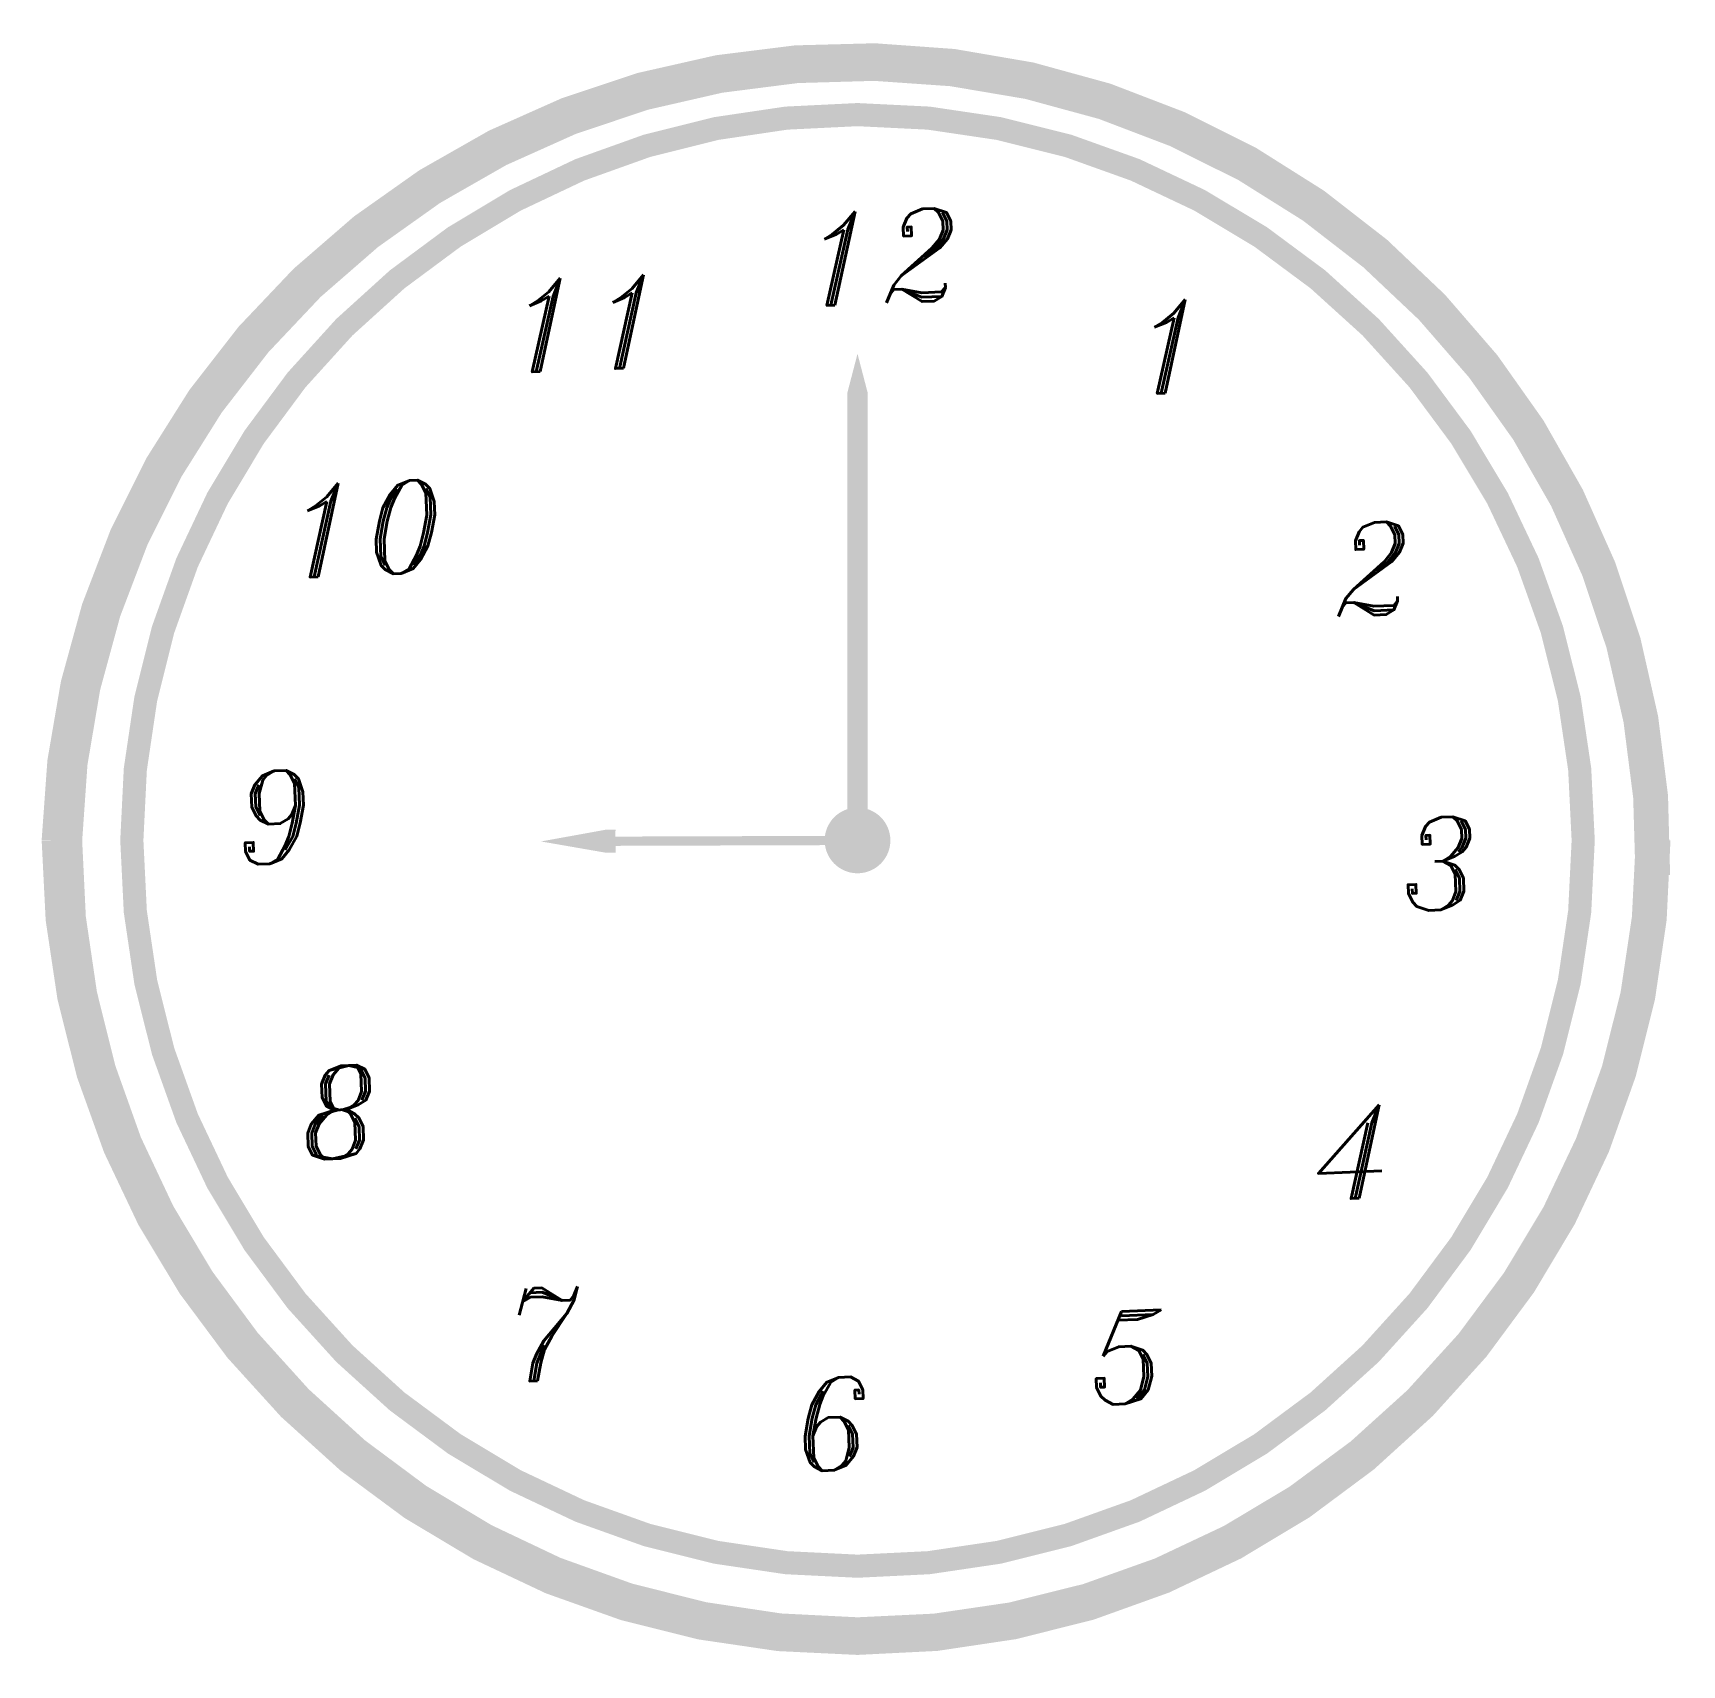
# Model space of a CAD drawing. Header units: millimetres. Extents: x 2217.1 to 2218.52, y 1926.72 to 1928.13.
import ezdxf

# ---------------------------------------------------------------- set-up
doc = ezdxf.new("R2010")
doc.units = ezdxf.units.MM
for name, color, linetype in [('Layer1', 140, 'Continuous'), ('Layer2', 8, 'Continuous'), ('Layer3', 1, 'Continuous')]:
    doc.layers.add(name, color=color, linetype=linetype)
doc.layers.add('Layer4', color=7, linetype='Continuous', true_color=0xff9c38)
doc.styles.get("Standard").update_dxf_attribs({"font": 'arial.ttf'})

msp = doc.modelspace()

# ---------------------------------------------------------------- linework, layer by layer
at = {"layer": 'Layer2'}
for points in [[(2217.1204, 1927.4279, 0.035, 0.03, -1), (2218.4949, 1927.3982, 0.05, 0.05, -1)], [(2217.1204, 1927.4279, 0.035, 0.03, 1), (2218.4952, 1927.4279, 0.05, 0.05, 1)]]:
    msp.add_lwpolyline(points, format="xyseb", dxfattribs=at)
for points, const_width in [([(2217.1808, 1927.4279, 1), (2218.4348, 1927.4279, 1)], 0.02), ([(2217.7936, 1927.4279, 1), (2217.822, 1927.4279, 1)], 0.0284)]:
    msp.add_lwpolyline(points, format="xyb", close=True, dxfattribs=dict(at, const_width=const_width))
at = {"layer": 'Layer3'}
msp.add_lwpolyline([(2217.8078, 1927.8483, 0, 0.0443, 0), (2217.8078, 1927.7633, 0.0443, 0.0443, 0), (2217.8078, 1927.7633, 0.0177, 0.0177, 0), (2217.8078, 1927.4279, 0.0177, 0.0177, 0)], format="xyseb", dxfattribs=at)
at = {"layer": 'Layer4'}
msp.add_lwpolyline([(2217.5343, 1927.427, 0, 0.02, 0), (2217.5907, 1927.4272, 0.02, 0.02, 0), (2217.5987, 1927.4272, 0.008, 0.008, 0), (2217.8078, 1927.4279, 0.008, 0.008, 0)], format="xyseb", dxfattribs=at)

# ---------------------------------------------------------------- texts
at = {"layer": 'Layer1', "char_height": 0.02, "width": 0.54306, "attachment_point": 5, "rotation": 2.2796}
for s, insert in [('{\\Fitalict.shx|c0;\\H4x;12}', (2217.8278, 1927.932)), ('{\\Fitalict.shx|c0;\\H4x;11}', (2217.5731, 1927.8745)), ('{\\Fitalict.shx|c0;\\H4x;1}', (2218.0772, 1927.8545)), ('{\\Fitalict.shx|c0;\\H4x;10}', (2217.3812, 1927.6973)), ('{\\Fitalict.shx|c0;\\H4x;2}', (2218.2544, 1927.6626)), ('{\\Fitalict.shx|c0;\\H4x;9}', (2217.3037, 1927.4479)), ('{\\Fitalict.shx|c0;\\H4x;3}', (2218.3119, 1927.4079)), ('{\\Fitalict.shx|c0;\\H4x;8}', (2217.3612, 1927.1932)), ('{\\Fitalict.shx|c0;\\H4x;4}', (2218.2344, 1927.1585)), ('{\\Fitalict.shx|c0;\\H4x;7}', (2217.5384, 1927.0014)), ('{\\Fitalict.shx|c0;\\H4x;5}', (2218.0425, 1926.9813)), ('{\\Fitalict.shx|c0;\\H4x;6}', (2217.7878, 1926.9238))]:
    msp.add_mtext(s, dxfattribs=dict(at, insert=insert))

doc.saveas('drawing.dxf')
